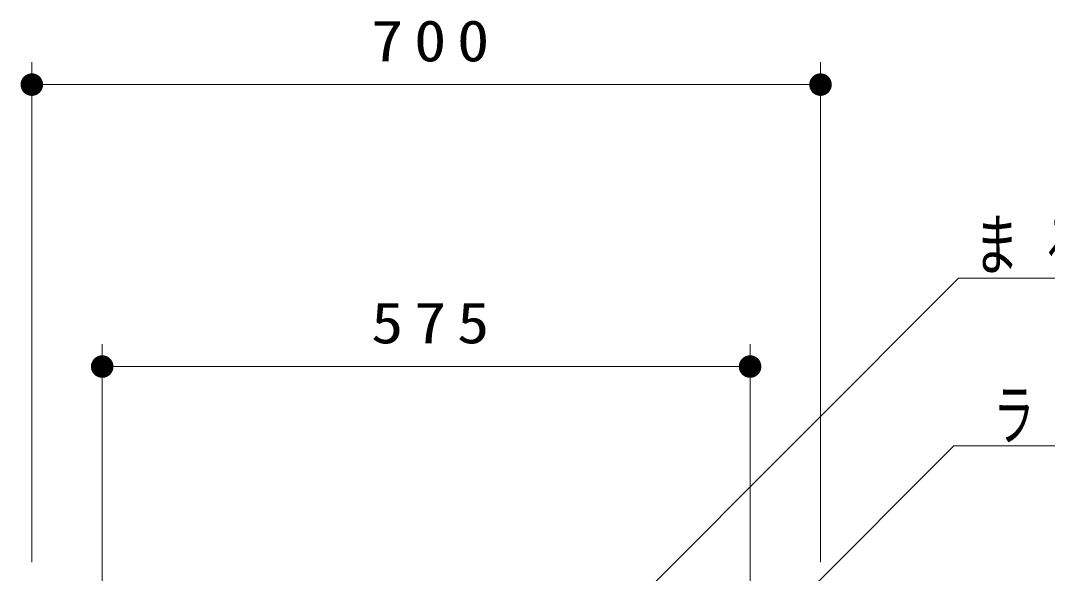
# Model space of a CAD drawing. Units: millimetres on the paper, scale 1:20. Extents: x -385 to 0, y 0 to 267.
# Drawn here: x -275.28 to -229.71, y 129.31 to 153.83 of the extents above; entities that cross this region are included whole.
import ezdxf

# ---------------------------------------------------------------- set-up
doc = ezdxf.new("R2010")
doc.units = ezdxf.units.MM
doc.layers.add('LY_1', color=7, linetype='Continuous', lineweight=13)
doc.styles.add('ＭＳ ゴシック', font='')
doc.styles.get('ＭＳ ゴシック').set_extended_font_data('MS Gothic')

# ---------------------------------------------------------------- blocks, each defined once
blk = doc.blocks.new('filled_dot')
at = {"color": 0, "linetype": 'Continuous', "lineweight": -2, "const_width": 1.25}
blk.add_lwpolyline([(-0.625, 0, 1), (0.625, 0, 1)], format="xyb", close=True, dxfattribs=at)

msp = doc.modelspace()

# ---------------------------------------------------------------- linework, layer by layer
at = {"layer": 'LY_1'}
for p, q in [((-274.78, 129.814), (-274.78, 151.986)), ((-239.78, 129.814), (-239.78, 151.986)), ((-274.78, 150.986), (-239.78, 150.986)), ((-233.66, 142.398), (-251.5, 124.558)), ((-233.66, 142.398), (-181.946, 142.398)), ((-271.655, 123.64), (-271.655, 139.486)), ((-242.905, 123.64), (-242.905, 139.486)), ((-271.655, 138.486), (-242.905, 138.486)), ((-233.859, 134.973), (-251.886, 116.947)), ((-233.859, 134.973), (-211.1, 134.973))]:
    msp.add_line(p, q, dxfattribs=at)

# ---------------------------------------------------------------- block references
at = {"layer": 'LY_1', "xscale": 0.4, "yscale": 0.4}
for p in [(-274.78, 150.986), (-271.655, 138.486)]:
    msp.add_blockref('filled_dot', p, dxfattribs=at)
at = {"layer": 'LY_1', "xscale": 0.4, "yscale": 0.4, "rotation": 180}
for p in [(-239.78, 150.986), (-242.905, 138.486)]:
    msp.add_blockref('filled_dot', p, dxfattribs=at)

# ---------------------------------------------------------------- texts
at = {"layer": 'LY_1', "style": 'ＭＳ ゴシック'}
for s, insert, char_height, attachment_point in [('\\T1.33;\\W1.15;700', (-256.863, 151.986), 1.833, 8), ('\\T1.58;\\W0.65;まるライオンパネル：ＰＥ板\u300019ｔ', (-232.946, 142.548), 2.199, 7), ('\\T1.33;\\W1.15;575', (-256.863, 139.486), 1.833, 8), ('\\T1.64;\\W0.6;ライオンミラー', (-232.1, 135.123), 2.199, 7)]:
    msp.add_mtext(s, dxfattribs=dict(at, insert=insert, char_height=char_height, attachment_point=attachment_point))

doc.saveas('drawing.dxf')
